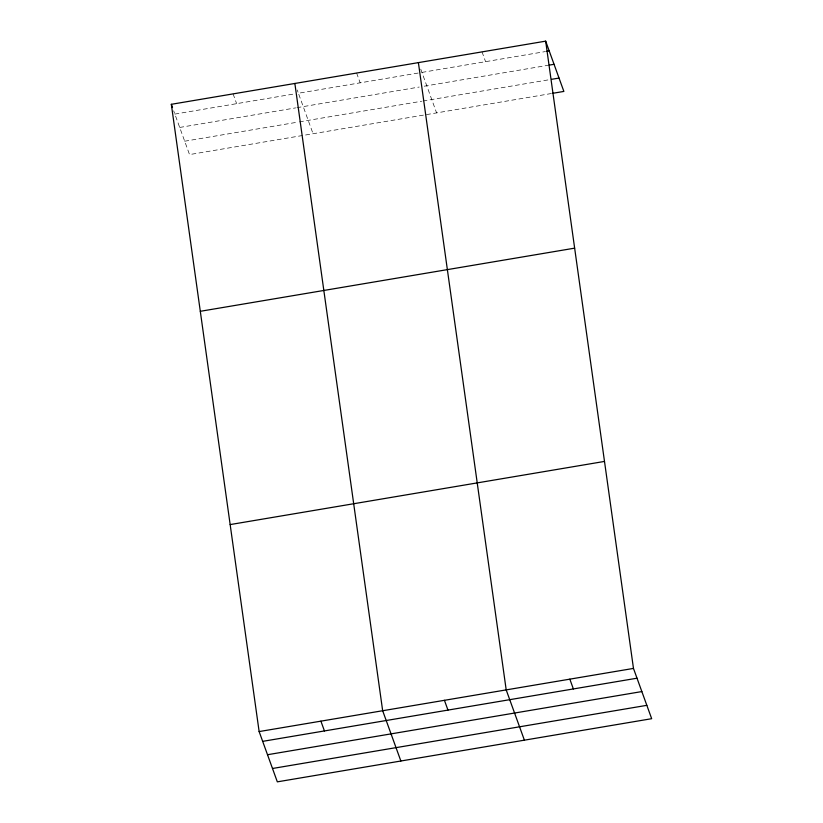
<?xml version="1.0" encoding="UTF-8"?>
<svg xmlns="http://www.w3.org/2000/svg" width="823" height="823" viewBox="0 0 823 823"><rect width="100%" height="100%" fill="white"/><g stroke="black" fill="none" stroke-linecap="round" stroke-linejoin="round"><path stroke-width="0.62" stroke-dasharray="4.12 3.09" d="M174.867 114.088L294.613 93.884M418.146 73.041L298.399 93.246L313.059 133.738M421.932 72.403L545.464 51.561M179.702 127.452L295.673 107.885M296.938 107.669L419.205 87.043M424.246 86.189L547.799 65.346M184.691 141.217L298.132 122.071M299.397 121.866L421.664 101.229M422.929 101.023L549.044 79.749M551.389 93.524L189.527 154.58L173.684 110.827M482.031 51.89L485.57 61.663M420.748 69.142L436.591 112.895M356.626 73.041L360.165 82.825M297.216 89.985L298.008 92.155M233.094 93.884L236.633 103.667"/><path stroke-width="1.23" d="M545.67 41.15L633.473 668.42L651.672 718.695L277.33 781.85L259.132 731.575L171.328 104.305L545.67 41.15L563.868 91.425L552.634 93.318M546.709 51.355L549.208 50.933M549.054 65.14L554.044 64.297M551.544 79.327L559.023 78.062M200.308 311.3L574.639 248.155M230.162 524.58L604.494 461.425M259.132 731.575L633.473 668.42M262.681 741.358L637.012 678.203M267.516 754.722L641.847 691.567M272.495 768.487L646.837 705.332M569.835 679.16L573.374 688.944M524.395 740.165L506.196 689.9L418.393 62.62M444.43 700.322L447.969 710.095M171.328 104.305L172.511 107.566M400.863 761.008L382.664 710.733L294.86 83.462M320.898 721.154L324.447 730.937"/></g></svg>
